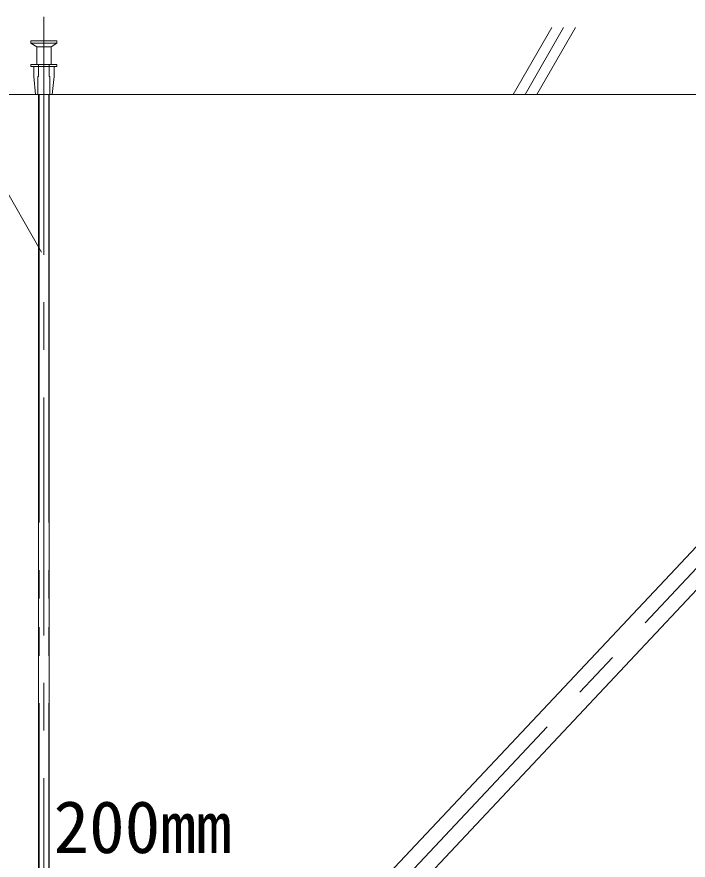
# Model space of a CAD drawing. Units: millimetres, scale not verified. Extents: x -7800 to 7800, y -5387 to 5300.
# Drawn here: x -6041 to -5477, y -1010 to -301 of the extents above; entities that cross this region are included whole.
import ezdxf
from ezdxf.enums import TextEntityAlignment as Align

# ---------------------------------------------------------------- set-up
doc = ezdxf.new("R2010")
doc.units = ezdxf.units.MM
doc.header["$LTSCALE"] = 40
for name, pattern in [('CHAIN1', [8, 5, -1, 1, -1]), ('DASHED1', [1.8, 1.2, -0.6]), ('DOUBLE_CHAIN2', [12.8, 9, -1, 0.6, -0.6, 0.6, -1])]:
    doc.linetypes.add(name, pattern=pattern)
for name, color, linetype, lineweight in [('7-0_中心線', 4, 'CHAIN1', 9), ('7-1_吊り材', 7, 'DASHED1', 18), ('7-4_ブレース・補強材', 4, 'Continuous', 9), ('7-5_寸法', 4, 'Continuous', 9), ('7-6_文字', 7, 'Continuous', 18), ('7-9_躯体他', 4, 'Continuous', 9)]:
    doc.layers.add(name, color=color, linetype=linetype, lineweight=lineweight)
doc.styles.add('ＭＳ ゴシック', font='')
doc.styles.get('ＭＳ ゴシック').set_extended_font_data('MS Gothic')

msp = doc.modelspace()

# ---------------------------------------------------------------- linework, layer by layer
at = {"layer": '7-0_中心線'}
for p, q in [((-6018.73, -301.14), (-6018.73, -1302.91)), ((-5157.03, -431.76), (-5963.57, -1289.74))]:
    msp.add_line(p, q, dxfattribs=at)
at = {"layer": '7-1_吊り材', "linetype": 'Continuous'}
for p, q in [((-6023.23, -366.28), (-6023.23, -1221.18)), ((-6014.23, -366.28), (-6014.23, -1221.18))]:
    msp.add_line(p, q, dxfattribs=at)
at = {"layer": '7-1_吊り材', "linetype": 'DOUBLE_CHAIN2'}
for p, q in [((-6022.78, -366.28), (-6022.78, -1221.18)), ((-6014.68, -366.28), (-6014.68, -1221.18))]:
    msp.add_line(p, q, dxfattribs=at)
at = {"layer": '7-4_ブレース・補強材'}
for p, q in [((-5152.71, -445.42), (-5925.02, -1266.98)), ((-5207.57, -467.28), (-5959.33, -1266.98))]:
    msp.add_line(p, q, dxfattribs=at)
at = {"layer": '7-6_文字'}
msp.add_lwpolyline([(-6128.09, -435.72), (-6057.17, -435.72), (-6020.68, -498.93)], dxfattribs=at)
at = {"layer": '7-9_躯体他'}
for p, q in [((-5624.1, -366.28), (-5591.65, -310.08)), ((-5614.1, -366.28), (-5581.65, -310.08)), ((-5604.1, -366.28), (-5571.65, -310.08)), ((-6029.73, -321.28), (-6007.73, -321.28)), ((-6029.73, -323.28), (-6007.73, -323.28)), ((-6024.73, -326.28), (-6024.73, -341.28)), ((-6024.73, -326.28), (-6012.73, -326.28)), ((-6012.73, -326.28), (-6012.73, -341.28)), ((-6029.73, -341.28), (-6029.73, -342.78)), ((-6029.73, -341.28), (-6007.73, -341.28)), ((-6029.73, -342.78), (-6007.73, -342.78)), ((-6027.23, -342.78), (-6027.23, -351.28)), ((-6010.23, -342.78), (-6010.23, -351.28)), ((-6007.73, -341.28), (-6007.73, -342.78)), ((-6027.23, -351.28), (-6025.73, -366.28)), ((-6010.23, -351.28), (-6011.73, -366.28)), ((-7223.98, -366.28), (-4912.47, -366.28)), ((-6025.73, -366.28), (-6011.73, -366.28))]:
    msp.add_line(p, q, dxfattribs=at)
at = {"layer": '7-9_躯体他', "linetype": 'DASHED1'}
for p, q in [((-6023.23, -341.28), (-6023.23, -351.28)), ((-6014.23, -341.28), (-6014.23, -351.28)), ((-6023.73, -351.28), (-6023.73, -366.28)), ((-6023.73, -351.28), (-6023.23, -351.28)), ((-6013.73, -351.28), (-6014.23, -351.28)), ((-6013.73, -351.28), (-6013.73, -366.28))]:
    msp.add_line(p, q, dxfattribs=at)
at = {"layer": '7-9_躯体他'}
for points in [[(-6029.73, -321.28), (-6029.73, -323.28), (-6024.73, -326.28)], [(-6007.73, -321.28), (-6007.73, -323.28), (-6012.73, -326.28)]]:
    msp.add_lwpolyline(points, dxfattribs=at)

# ---------------------------------------------------------------- texts
at = {"layer": '7-5_寸法', "style": 'ＭＳ ゴシック'}
msp.add_text('200mm', height=43.99, dxfattribs=at).set_placement((-6010.66, -1017.38), align=Align.BOTTOM_LEFT)

doc.saveas('drawing.dxf')
